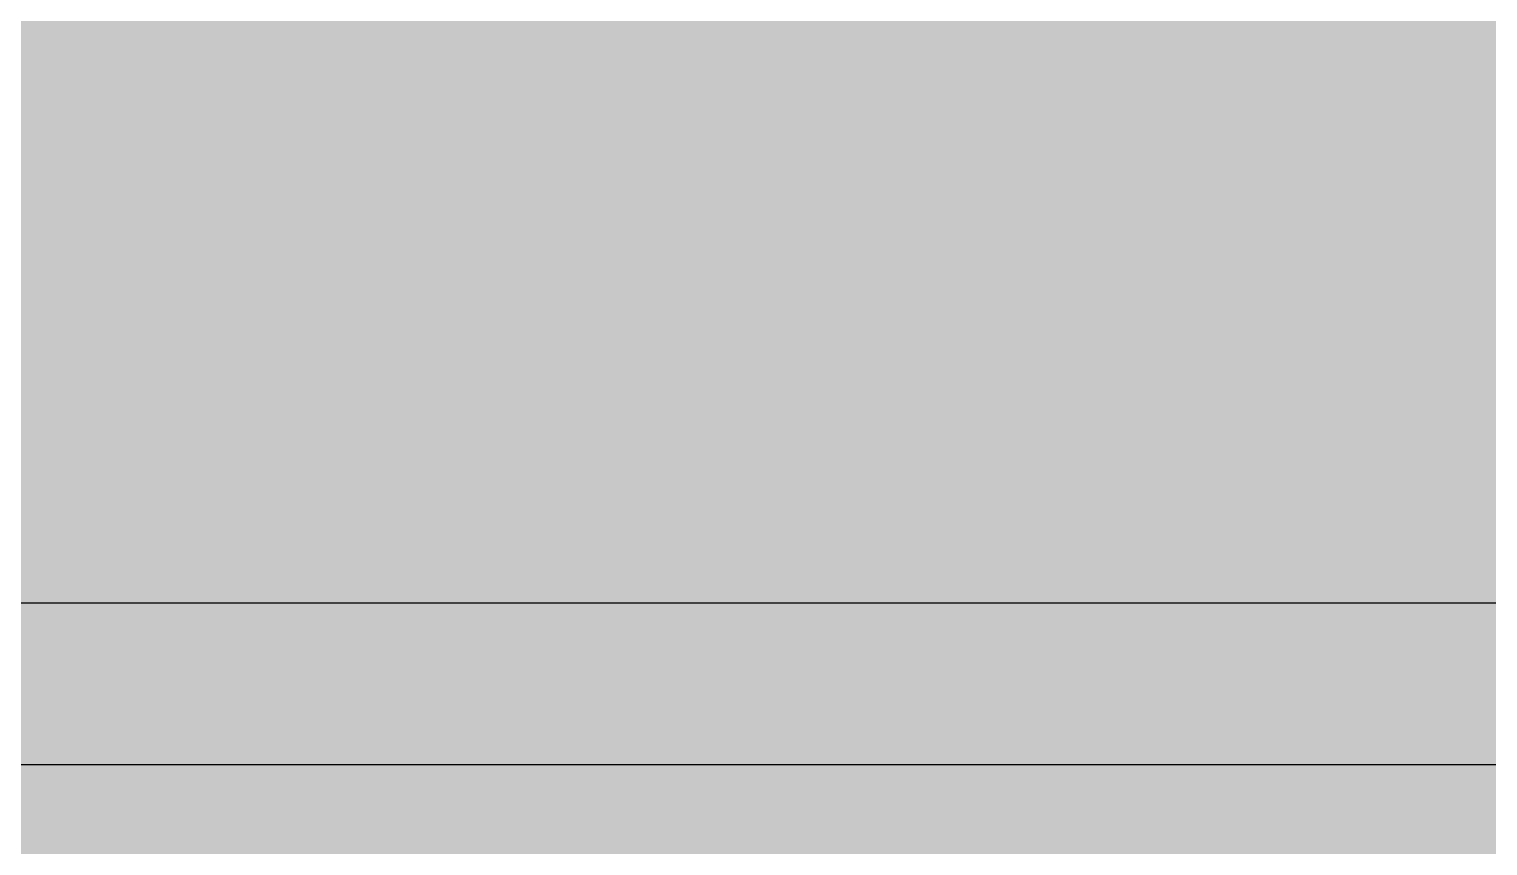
# Model space of a CAD drawing. Extents: x 0 to 420, y 0 to 297.
# Drawn here: x 166.88 to 173.64, y 50.34 to 54.13 of the extents above; entities that cross this region are included whole.
import ezdxf

# ---------------------------------------------------------------- set-up
doc = ezdxf.new("R2010")
doc.units = 0
doc.header["$LTSCALE"] = 0.5
doc.layers.add('L25', color=1, linetype='CONTINUOUS')
doc.layers.add('YELLOW', color=50, linetype='CONTINUOUS')

msp = doc.modelspace()

# ---------------------------------------------------------------- hatches: boundary and pattern name
at = {"layer": 'L25'}
h = msp.add_hatch(color=256, dxfattribs=at)
h.dxf.hatch_style = 1
h.paths.add_polyline_path([(187.8315759, 52.1503274, -1.110361825), (187.4754925, 52.1876725, -0.194060161), (183.8331993, 50.718704), (135.8331993, 50.718704, -0.194060161), (132.190906, 52.1876725, -1.110361825), (131.8348226, 52.1503274, -0.476837744), (132.0521677, 52.3264108, -0.194060161), (130.5831993, 55.968704), (130.5831993, 73.968704, -0.414213562), (135.8331993, 79.218704), (183.8331993, 79.218704, -0.414213562), (189.0831993, 73.968704), (189.0831993, 55.968704, -0.194060161), (187.6142308, 52.3264108, -0.476837744)])
h.paths.add_polyline_path([(183.8331993, 78.468704, -0.414213562), (188.3331993, 73.968704), (188.3331993, 55.968704, -0.414213562), (183.8331993, 51.468704), (135.8331993, 51.468704, -0.414213562), (131.3331993, 55.968704), (131.3331993, 73.968704, -0.414213562), (135.8331993, 78.468704)], flags=16)
at = {"layer": 'YELLOW'}
h = msp.add_hatch(color=256, dxfattribs=at)
h.dxf.hatch_style = 1
h.paths.add_polyline_path([(189.8331993, 55.968704), (189.8331993, 73.968704, 0.414213562), (183.8331993, 79.968704), (135.8331993, 79.968704, 0.414213562), (129.8331993, 73.968704), (129.8331993, 55.968704, 0.174184482), (131.2050247, 52.1503274), (131.8348226, 52.1503274, -0.414213562), (132.0148226, 52.3303274), (132.0148226, 52.3655804, -0.191387312), (130.5831993, 55.968704), (130.5831993, 73.968704, -0.414213562), (135.8331993, 79.218704), (183.8331993, 79.218704, -0.414213562), (189.0831993, 73.968704), (189.0831993, 55.968704, -0.191387312), (187.6515759, 52.3655804), (187.6515759, 52.3303274, -0.414213562), (187.8315759, 52.1503274, -1), (187.4715759, 52.1503274), (187.4363229, 52.1503274, -0.191387312), (183.8331993, 50.718704), (135.8331993, 50.718704, -0.191387312), (132.2300756, 52.1503274), (132.1948226, 52.1503274, -1), (131.8348226, 52.1503274), (131.2050247, 52.1503274, 0.223876487), (135.8331993, 49.968704), (183.8331993, 49.968704, 0.414213562)])
h = msp.add_hatch(color=256, dxfattribs=at)
edge = h.paths.add_edge_path()
edge.add_line((131.3331993, 55.968704), (131.3331993, 73.968704))
edge.add_arc((135.8331993, 73.968704), 4.5, 90, 180, ccw=False)
edge.add_line((135.8331993, 78.468704), (183.8331993, 78.468704))
edge.add_arc((183.8331993, 73.968704), 4.5, 0, 90, ccw=False)
edge.add_line((188.3331993, 73.968704), (188.3331993, 55.968704))
edge.add_arc((183.8331993, 55.968704), 4.5, -90, 0, ccw=False)
edge.add_line((183.8331993, 51.468704), (135.8331993, 51.468704))
edge.add_arc((135.8331993, 55.968704), 4.5, 180, 270, ccw=False)

# ---------------------------------------------------------------- linework, layer by layer
at = {"layer": 'L25', "elevation": 0.0007629}
for points in [[(130.5831993, 55.968704), (130.5831993, 73.968704, -0.414213562), (135.8331993, 79.218704), (183.8331993, 79.218704, -0.414213562), (189.0831993, 73.968704), (189.0831993, 55.968704, -0.414213562), (183.8331993, 50.718704), (135.8331993, 50.718704, -0.414213562)], [(131.3331993, 55.968704), (131.3331993, 73.968704, -0.414213562), (135.8331993, 78.468704), (183.8331993, 78.468704, -0.414213562), (188.3331993, 73.968704), (188.3331993, 55.968704, -0.414213562), (183.8331993, 51.468704), (135.8331993, 51.468704, -0.414213562)]]:
    msp.add_lwpolyline(points, format="xyb", close=True, dxfattribs=at)

doc.saveas('drawing.dxf')
